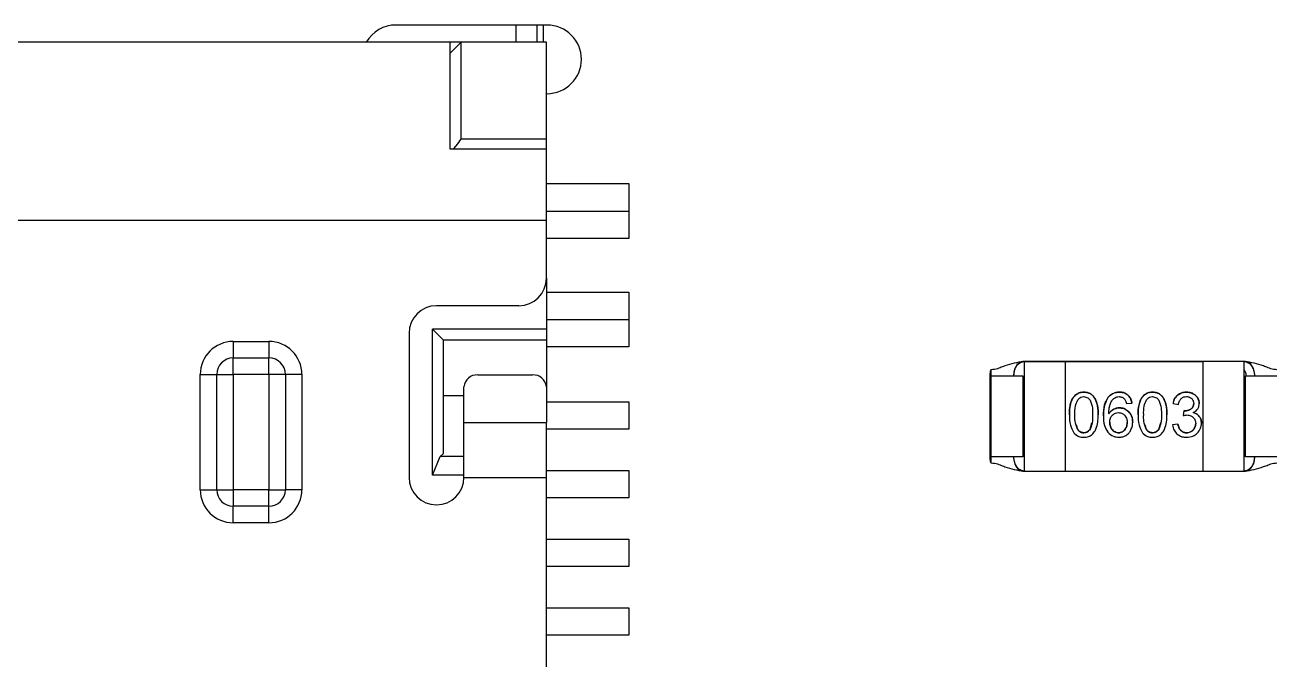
# Model space of a CAD drawing. Header units: millimetres. Extents: x 5 to 292, y 5 to 205.
# Drawn here: x 53.79 to 62.9, y 111.46 to 116.08 of the extents above; entities that cross this region are included whole.
import ezdxf

# ---------------------------------------------------------------- set-up
doc = ezdxf.new("R2010")
doc.units = ezdxf.units.MM

msp = doc.modelspace()

# ---------------------------------------------------------------- linework, layer by layer
at = {"color": 7, "linetype": 'Continuous', "lineweight": 25}
for p, q in [((57.5893, 116.0823), (56.4893, 116.0823)), ((57.3645, 115.9574), (57.3645, 116.0823)), ((57.5145, 116.0823), (57.5145, 115.9574)), ((57.5645, 115.9574), (57.5645, 116.0823)), ((56.8844, 115.9574), (50.2844, 115.9574)), ((56.8844, 115.1774), (56.8844, 115.9574)), ((56.9644, 115.9574), (56.8844, 115.9574)), ((56.8844, 115.8774), (56.9644, 115.9574)), ((56.9644, 115.2497), (56.9644, 115.9574)), ((57.5844, 115.9574), (56.9644, 115.9574)), ((57.5844, 115.2497), (57.5844, 115.9574)), ((57.5844, 115.5823), (57.5893, 115.5823)), ((57.5844, 115.2497), (56.9644, 115.2497)), ((57.5844, 115.1774), (57.5844, 115.2497)), ((57.5844, 115.1774), (56.8844, 115.1774)), ((57.5844, 114.6574), (57.5844, 115.1774)), ((57.5844, 114.9274), (58.1844, 114.9274)), ((58.1844, 114.9274), (58.1844, 114.7274)), ((57.5844, 114.7274), (58.1844, 114.7274)), ((58.1844, 114.7274), (58.1844, 114.5274)), ((57.5844, 114.6574), (50.2844, 114.6574)), ((57.5844, 114.2374), (57.5844, 114.6574)), ((58.1844, 114.5274), (57.5844, 114.5274)), ((57.5844, 114.2374), (57.5844, 113.8674)), ((57.5844, 114.1374), (58.1844, 114.1374)), ((58.1844, 114.1374), (58.1844, 113.9374)), ((57.3844, 114.0374), (56.7844, 114.0374)), ((56.7544, 112.8024), (56.7544, 113.8674)), ((56.7544, 113.8674), (56.8344, 113.7874)), ((57.5844, 113.8674), (56.7544, 113.8674)), ((57.5844, 113.9374), (58.1844, 113.9374)), ((57.5844, 113.8674), (57.5844, 113.7874)), ((58.1844, 113.9374), (58.1844, 113.7374)), ((55.3044, 113.7774), (55.3044, 113.6574)), ((55.3044, 113.7774), (55.5644, 113.7774)), ((55.5644, 113.7774), (55.5644, 113.6574)), ((56.5844, 113.8374), (56.5844, 112.7874)), ((56.8344, 112.9624), (56.8344, 113.7874)), ((57.5844, 113.7874), (56.8344, 113.7874)), ((57.5844, 113.7874), (57.5844, 113.4472)), ((58.1844, 113.7374), (57.5844, 113.7374)), ((55.3044, 113.6574), (55.5644, 113.6574)), ((55.3044, 113.5374), (55.3044, 113.6574)), ((55.5644, 113.5374), (55.5644, 113.6574)), ((61.0644, 113.6321), (61.0598, 113.6321)), ((61.3644, 113.6321), (61.0644, 113.6321)), ((61.0644, 113.6321), (61.0644, 113.6321)), ((61.0644, 113.6321), (61.3644, 113.6321)), ((61.0644, 113.6321), (61.0644, 112.8321)), ((61.3644, 113.6321), (61.3644, 113.6321)), ((61.3644, 112.8321), (61.3644, 113.6321)), ((62.3644, 113.6321), (61.3644, 113.6321)), ((61.3644, 113.6321), (62.3644, 113.6321)), ((62.3644, 113.6321), (62.3644, 112.8321)), ((62.6644, 113.6321), (62.3644, 113.6321)), ((62.3644, 113.6321), (62.3644, 113.6321)), ((62.6644, 113.6321), (62.3644, 113.6321)), ((62.6691, 113.6321), (62.6644, 113.6321)), ((62.6644, 112.8321), (62.6644, 113.6321)), ((62.6644, 113.6321), (62.6644, 113.6321)), ((55.0644, 113.5374), (55.1844, 113.5374)), ((55.0644, 112.6974), (55.0644, 113.5374)), ((55.1844, 112.6974), (55.1844, 113.5374)), ((55.1844, 113.5374), (55.3044, 113.5374)), ((55.3044, 113.5374), (55.3044, 112.6974)), ((55.5644, 113.5374), (55.3044, 113.5374)), ((55.5644, 113.5374), (55.5644, 112.6974)), ((55.6844, 113.5374), (55.5644, 113.5374)), ((55.6844, 113.5374), (55.6844, 112.6974)), ((55.8044, 113.5374), (55.6844, 113.5374)), ((55.8044, 113.5374), (55.8044, 112.6974)), ((57.0844, 113.5338), (57.4844, 113.5338)), ((60.8144, 113.5261), (60.8144, 112.9382)), ((60.8244, 112.9382), (60.8244, 113.5261)), ((60.9855, 113.5261), (60.9887, 113.5261)), ((61.0544, 113.5261), (61.0544, 112.9382)), ((62.6744, 112.9382), (62.6744, 113.5261)), ((62.7402, 113.5261), (62.7433, 113.5261)), ((56.9844, 113.1874), (56.9844, 113.4472)), ((57.5844, 113.4472), (57.5844, 113.1874)), ((56.9844, 113.3824), (56.8344, 113.3824)), ((57.5844, 113.3374), (58.1844, 113.3374)), ((58.1844, 113.3374), (58.1844, 113.1374)), ((61.8086, 113.3251), (61.848, 113.3282)), ((62.1475, 113.3249), (62.187, 113.3178)), ((62.2259, 113.2721), (62.2215, 113.2374)), ((56.9844, 113.1874), (57.5844, 113.1874)), ((56.9844, 112.7874), (56.9844, 113.1874)), ((57.5844, 112.7874), (57.5844, 113.1874)), ((58.1844, 113.1374), (57.5844, 113.1374)), ((61.4413, 113.1693), (61.4517, 113.1382)), ((61.5433, 113.1383), (61.557, 113.1846)), ((61.9418, 113.1693), (61.9522, 113.1382)), ((62.0439, 113.1383), (62.0576, 113.1846)), ((62.1831, 113.1752), (62.1435, 113.1699)), ((56.811, 112.9389), (56.8344, 112.9624)), ((56.7544, 112.8024), (56.811, 112.9389)), ((56.9844, 112.9389), (56.811, 112.9389)), ((60.9887, 112.9382), (60.9855, 112.9382)), ((62.7433, 112.9382), (62.7402, 112.9382)), ((56.9844, 112.8024), (56.7544, 112.8024)), ((56.9844, 112.7874), (57.5844, 112.7874)), ((57.5844, 112.8374), (58.1844, 112.8374)), ((57.5844, 110.1774), (57.5844, 112.7874)), ((58.1844, 112.8374), (58.1844, 112.6374)), ((61.0506, 112.8339), (61.0515, 112.839)), ((61.0644, 112.8321), (61.3644, 112.8321)), ((61.3644, 112.8321), (62.3644, 112.8321)), ((62.3644, 112.8321), (62.6644, 112.8321)), ((62.6774, 112.8391), (62.6782, 112.8339)), ((55.0644, 112.6974), (55.1844, 112.6974)), ((55.1844, 112.6974), (55.3044, 112.6974)), ((55.3044, 112.6974), (55.3044, 112.5774)), ((55.5644, 112.6974), (55.3044, 112.6974)), ((55.5644, 112.5774), (55.5644, 112.6974)), ((55.5644, 112.6974), (55.6844, 112.6974)), ((55.8044, 112.6974), (55.6844, 112.6974)), ((58.1844, 112.6374), (57.5844, 112.6374)), ((55.3044, 112.4574), (55.3044, 112.5774)), ((55.5644, 112.5774), (55.3044, 112.5774)), ((55.5644, 112.4574), (55.5644, 112.5774)), ((55.5644, 112.4574), (55.3044, 112.4574)), ((57.5844, 112.3374), (58.1844, 112.3374)), ((58.1844, 112.3374), (58.1844, 112.1374)), ((58.1844, 112.1374), (57.5844, 112.1374)), ((57.5844, 111.8374), (58.1844, 111.8374)), ((58.1844, 111.8374), (58.1844, 111.6374)), ((58.1844, 111.6374), (57.5844, 111.6374))]:
    msp.add_line(p, q, dxfattribs=at)
for centre, radius, start, end in [((56.4893, 115.8323), 0.25, 90, 149.98079), ((57.5893, 115.8323), 0.25, 270, 90), ((57.3844, 114.2374), 0.2, 270, 0), ((56.7844, 113.8374), 0.2, 90, 180), ((55.3044, 113.5374), 0.24, 90, 180), ((55.5644, 113.5374), 0.24, 0, 90), ((55.3044, 113.5374), 0.12, 90, 180), ((55.5644, 113.5374), 0.12, 0, 90), ((57.0782, 113.4399), 0.094, 86.18874, 175.59805), ((57.4907, 113.4399), 0.094, 4.40195, 93.81126), ((56.7844, 112.7874), 0.2, 180, 0), ((55.3044, 112.6974), 0.24, 180, 270), ((55.3044, 112.6974), 0.12, 180, 270), ((55.5644, 112.6974), 0.24, 270, 0), ((55.5644, 112.6974), 0.12, 270, 0)]:
    msp.add_arc(centre, radius, start, end, dxfattribs=at)
for points, knots in [([(56.9086, 115.1774), (56.9151, 115.1859), (56.9334, 115.2102), (56.9522, 115.2341), (56.9644, 115.2497)], [0, 0, 0, 0, 0.351621, 1, 1, 1, 1]), ([(61.0598, 113.6321), (61.013, 113.6236), (60.9544, 113.6129), (60.8934, 113.5877), (60.8617, 113.5755), (60.8398, 113.5729), (60.8246, 113.571)], [0, 0, 0, 0, 0.583174, 0.729951, 0.812889, 1, 1, 1, 1]), ([(61.0598, 113.6321), (61.0504, 113.6307), (61.0361, 113.6286), (61.0188, 113.6153), (61.0069, 113.6017), (60.9973, 113.5846), (60.988, 113.56), (60.9865, 113.5394), (60.9855, 113.5261)], [0, 0, 0, 0, 0.239451, 0.368432, 0.499926, 0.631636, 0.76056, 1, 1, 1, 1]), ([(60.9887, 113.5261), (60.9897, 113.5394), (60.9913, 113.56), (61.0007, 113.5846), (61.0105, 113.6017), (61.0227, 113.6153), (61.0402, 113.6286), (61.0549, 113.6307), (61.0644, 113.6321)], [0, 0, 0, 0, 0.23944, 0.368364, 0.500074, 0.631568, 0.760549, 1, 1, 1, 1]), ([(61.0644, 113.6321), (61.0636, 113.6321), (61.062, 113.6321), (61.0605, 113.6321), (61.0598, 113.6321)], [0, 0, 0, 0, 0.56, 1, 1, 1, 1]), ([(62.6644, 113.6321), (62.6752, 113.6303), (62.6975, 113.6264), (62.7229, 113.5977), (62.7377, 113.562), (62.7394, 113.5377), (62.7402, 113.5261)], [0, 0, 0, 0, 0.270266, 0.562339, 0.789685, 1, 1, 1, 1]), ([(62.6691, 113.6321), (62.6682, 113.6321), (62.6666, 113.6321), (62.6651, 113.6321), (62.6644, 113.6321)], [0, 0, 0, 0, 0.56, 1, 1, 1, 1]), ([(62.7433, 113.5261), (62.742, 113.5411), (62.7393, 113.5724), (62.7192, 113.6079), (62.6942, 113.6287), (62.6772, 113.631), (62.6691, 113.6321)], [0, 0, 0, 0, 0.270197, 0.562376, 0.789732, 1, 1, 1, 1]), ([(62.9042, 113.571), (62.8889, 113.5729), (62.8667, 113.5756), (62.8348, 113.588), (62.7739, 113.6131), (62.7156, 113.6237), (62.6691, 113.6321)], [0, 0, 0, 0, 0.189709, 0.273153, 0.421313, 1, 1, 1, 1]), ([(60.8244, 113.571), (60.8238, 113.5709), (60.8225, 113.5706), (60.8208, 113.5695), (60.8193, 113.5678), (60.8161, 113.5622), (60.8143, 113.5477), (60.8144, 113.5345), (60.8144, 113.5261)], [0, 0, 0, 0, 0.039858, 0.080626, 0.125652, 0.177466, 0.47696, 1, 1, 1, 1]), ([(60.8244, 113.5261), (60.8244, 113.5338), (60.8244, 113.5494), (60.8244, 113.5638), (60.8244, 113.571)], [0, 0, 0, 0, 0.49999, 1, 1, 1, 1]), ([(60.8246, 113.5261), (60.8395, 113.5261), (60.8692, 113.5261), (60.9119, 113.5261), (60.9519, 113.5261), (60.9743, 113.5261), (60.9855, 113.5261)], [0, 0, 0, 0, 0.249877, 0.499926, 0.750009, 1, 1, 1, 1]), ([(60.9887, 113.5261), (60.9985, 113.5261), (61.0181, 113.5261), (61.0383, 113.5261), (61.0518, 113.5261), (61.0536, 113.5261), (61.0544, 113.5261)], [0, 0, 0, 0, 0.249991, 0.500075, 0.750123, 1, 1, 1, 1]), ([(62.6644, 113.5719), (62.6669, 113.568), (62.6759, 113.5543), (62.6776, 113.5379), (62.6788, 113.5261)], [0, 0, 0, 0, 0.277069, 1, 1, 1, 1]), ([(62.6744, 113.5261), (62.6753, 113.5261), (62.677, 113.5261), (62.6906, 113.5261), (62.7108, 113.5261), (62.7304, 113.5261), (62.7402, 113.5261)], [0, 0, 0, 0, 0.249877, 0.499926, 0.750009, 1, 1, 1, 1]), ([(62.7433, 113.5261), (62.7546, 113.5261), (62.777, 113.5261), (62.817, 113.5261), (62.8597, 113.5261), (62.8894, 113.5261), (62.9042, 113.5261)], [0, 0, 0, 0, 0.249991, 0.500074, 0.750123, 1, 1, 1, 1]), ([(61.4975, 113.4084), (61.4857, 113.4076), (61.4645, 113.4062), (61.4469, 113.3946), (61.4392, 113.3895)], [0, 0, 0, 0, 0.55887, 1, 1, 1, 1]), ([(61.4392, 113.3895), (61.4492, 113.3957), (61.4671, 113.407), (61.4882, 113.4079), (61.4975, 113.4084)], [0, 0, 0, 0, 0.557591, 1, 1, 1, 1]), ([(61.543, 113.3979), (61.5348, 113.4014), (61.5203, 113.4075), (61.5045, 113.4081), (61.4975, 113.4084)], [0, 0, 0, 0, 0.5588132, 1, 1, 1, 1]), ([(61.4975, 113.4084), (61.5064, 113.4079), (61.5222, 113.4071), (61.5366, 113.4007), (61.543, 113.3979)], [0, 0, 0, 0, 0.55941, 1, 1, 1, 1]), ([(61.7566, 113.4084), (61.739, 113.4066), (61.7076, 113.4033), (61.6853, 113.3812), (61.6755, 113.3714)], [0, 0, 0, 0, 0.557391, 1, 1, 1, 1]), ([(61.6755, 113.3714), (61.6883, 113.3834), (61.7114, 113.405), (61.7427, 113.4073), (61.7566, 113.4084)], [0, 0, 0, 0, 0.556389, 1, 1, 1, 1]), ([(61.8189, 113.387), (61.8083, 113.3941), (61.7893, 113.4068), (61.7666, 113.4079), (61.7566, 113.4084)], [0, 0, 0, 0, 0.557302, 1, 1, 1, 1]), ([(61.7566, 113.4084), (61.7693, 113.4075), (61.7921, 113.4059), (61.8107, 113.3928), (61.8189, 113.387)], [0, 0, 0, 0, 0.558751, 1, 1, 1, 1]), ([(61.998, 113.4084), (61.9862, 113.4076), (61.9651, 113.4062), (61.9475, 113.3946), (61.9397, 113.3895)], [0, 0, 0, 0, 0.55887, 1, 1, 1, 1]), ([(61.9397, 113.3895), (61.9497, 113.3957), (61.9677, 113.407), (61.9887, 113.4079), (61.998, 113.4084)], [0, 0, 0, 0, 0.557591, 1, 1, 1, 1]), ([(62.0435, 113.3979), (62.0354, 113.4014), (62.0208, 113.4075), (62.005, 113.4081), (61.998, 113.4084)], [0, 0, 0, 0, 0.558813, 1, 1, 1, 1]), ([(61.998, 113.4084), (62.0069, 113.4079), (62.0227, 113.4071), (62.0372, 113.4007), (62.0435, 113.3979)], [0, 0, 0, 0, 0.5594095, 1, 1, 1, 1]), ([(62.2444, 113.4084), (62.2313, 113.4074), (62.208, 113.4057), (62.1889, 113.3924), (62.1804, 113.3865)], [0, 0, 0, 0, 0.5586368, 1, 1, 1, 1]), ([(62.1804, 113.3865), (62.1913, 113.3937), (62.2108, 113.4066), (62.2341, 113.4078), (62.2444, 113.4084)], [0, 0, 0, 0, 0.557574, 1, 1, 1, 1]), ([(62.2929, 113.397), (62.2842, 113.4007), (62.2686, 113.4073), (62.2518, 113.408), (62.2444, 113.4084)], [0, 0, 0, 0, 0.55907, 1, 1, 1, 1]), ([(62.2444, 113.4084), (62.2538, 113.4078), (62.2707, 113.4068), (62.2861, 113.4), (62.2929, 113.397)], [0, 0, 0, 0, 0.559271, 1, 1, 1, 1]), ([(61.4042, 113.3357), (61.4001, 113.3188), (61.3928, 113.2886), (61.3926, 113.2575), (61.3925, 113.2438)], [0, 0, 0, 0, 0.559316, 1, 1, 1, 1]), ([(61.3925, 113.2438), (61.3927, 113.2612), (61.3932, 113.2923), (61.4009, 113.3225), (61.4042, 113.3357)], [0, 0, 0, 0, 0.5599712, 1, 1, 1, 1]), ([(61.4392, 113.3895), (61.4306, 113.3807), (61.4153, 113.3651), (61.4076, 113.3447), (61.4042, 113.3357)], [0, 0, 0, 0, 0.558315, 1, 1, 1, 1]), ([(61.4042, 113.3357), (61.4087, 113.3471), (61.4167, 113.3675), (61.4323, 113.3827), (61.4392, 113.3895)], [0, 0, 0, 0, 0.559357, 1, 1, 1, 1]), ([(61.4331, 113.2438), (61.4329, 113.2649), (61.4326, 113.3027), (61.4472, 113.3373), (61.4536, 113.3525)], [0, 0, 0, 0, 0.5607449, 1, 1, 1, 1]), ([(61.4536, 113.3525), (61.4601, 113.3599), (61.4719, 113.373), (61.4894, 113.3748), (61.4971, 113.3756)], [0, 0, 0, 0, 0.556637, 1, 1, 1, 1]), ([(61.4971, 113.3756), (61.5075, 113.3739), (61.5263, 113.3707), (61.5381, 113.356), (61.5433, 113.3495)], [0, 0, 0, 0, 0.555102, 1, 1, 1, 1]), ([(61.5753, 113.3678), (61.5703, 113.3746), (61.5614, 113.3866), (61.5486, 113.3945), (61.543, 113.3979)], [0, 0, 0, 0, 0.559158, 1, 1, 1, 1]), ([(61.543, 113.3979), (61.5501, 113.3934), (61.5627, 113.3853), (61.5714, 113.3732), (61.5753, 113.3678)], [0, 0, 0, 0, 0.558929, 1, 1, 1, 1]), ([(61.5433, 113.3495), (61.5504, 113.3304), (61.5632, 113.2963), (61.5623, 113.2599), (61.5619, 113.2438)], [0, 0, 0, 0, 0.557111, 1, 1, 1, 1]), ([(61.5953, 113.3199), (61.5926, 113.3293), (61.5878, 113.3461), (61.5791, 113.3612), (61.5753, 113.3678)], [0, 0, 0, 0, 0.559794, 1, 1, 1, 1]), ([(61.5753, 113.3678), (61.5801, 113.3593), (61.5886, 113.3441), (61.5932, 113.3273), (61.5953, 113.3199)], [0, 0, 0, 0, 0.55945, 1, 1, 1, 1]), ([(61.6025, 113.2438), (61.6024, 113.2581), (61.6022, 113.2837), (61.5974, 113.3089), (61.5953, 113.3199)], [0, 0, 0, 0, 0.560005, 1, 1, 1, 1]), ([(61.5953, 113.3199), (61.5978, 113.3058), (61.6024, 113.2806), (61.6025, 113.255), (61.6025, 113.2438)], [0, 0, 0, 0, 0.559581, 1, 1, 1, 1]), ([(61.6755, 113.3714), (61.6631, 113.3476), (61.641, 113.3049), (61.641, 113.2569), (61.641, 113.2356)], [0, 0, 0, 0, 0.556607, 1, 1, 1, 1]), ([(61.641, 113.2356), (61.6414, 113.2627), (61.642, 113.3109), (61.6653, 113.353), (61.6755, 113.3714)], [0, 0, 0, 0, 0.560298, 1, 1, 1, 1]), ([(61.6803, 113.251), (61.6806, 113.2652), (61.6811, 113.2906), (61.6883, 113.3148), (61.6915, 113.3255)], [0, 0, 0, 0, 0.560059, 1, 1, 1, 1]), ([(61.6915, 113.3255), (61.6955, 113.3341), (61.7027, 113.3493), (61.7154, 113.3604), (61.721, 113.3653)], [0, 0, 0, 0, 0.559371, 1, 1, 1, 1]), ([(61.721, 113.3653), (61.7267, 113.3687), (61.737, 113.3748), (61.7489, 113.3755), (61.7542, 113.3758)], [0, 0, 0, 0, 0.558251, 1, 1, 1, 1]), ([(61.7542, 113.3758), (61.7625, 113.3749), (61.7775, 113.3733), (61.7887, 113.3633), (61.7937, 113.3589)], [0, 0, 0, 0, 0.55747, 1, 1, 1, 1]), ([(61.7937, 113.3589), (61.7976, 113.3531), (61.8046, 113.3427), (61.8074, 113.3305), (61.8086, 113.3251)], [0, 0, 0, 0, 0.558129, 1, 1, 1, 1]), ([(61.848, 113.3282), (61.8455, 113.3406), (61.841, 113.363), (61.8256, 113.3797), (61.8189, 113.387)], [0, 0, 0, 0, 0.558728, 1, 1, 1, 1]), ([(61.8189, 113.387), (61.8272, 113.3775), (61.8422, 113.3603), (61.8462, 113.338), (61.848, 113.3282)], [0, 0, 0, 0, 0.5573, 1, 1, 1, 1]), ([(61.9048, 113.3357), (61.9007, 113.3188), (61.8933, 113.2886), (61.8931, 113.2575), (61.893, 113.2438)], [0, 0, 0, 0, 0.559316, 1, 1, 1, 1]), ([(61.893, 113.2438), (61.8933, 113.2612), (61.8937, 113.2923), (61.9014, 113.3225), (61.9048, 113.3357)], [0, 0, 0, 0, 0.559971, 1, 1, 1, 1]), ([(61.9397, 113.3895), (61.9312, 113.3807), (61.9158, 113.3651), (61.9082, 113.3447), (61.9048, 113.3357)], [0, 0, 0, 0, 0.558315, 1, 1, 1, 1]), ([(61.9048, 113.3357), (61.9093, 113.3471), (61.9173, 113.3675), (61.9328, 113.3827), (61.9397, 113.3895)], [0, 0, 0, 0, 0.559357, 1, 1, 1, 1]), ([(61.9337, 113.2438), (61.9335, 113.2649), (61.9331, 113.3027), (61.9477, 113.3373), (61.9541, 113.3525)], [0, 0, 0, 0, 0.560745, 1, 1, 1, 1]), ([(61.9541, 113.3525), (61.9607, 113.3599), (61.9725, 113.373), (61.9899, 113.3748), (61.9976, 113.3756)], [0, 0, 0, 0, 0.556637, 1, 1, 1, 1]), ([(61.9976, 113.3756), (62.008, 113.3739), (62.0268, 113.3707), (62.0386, 113.356), (62.0439, 113.3495)], [0, 0, 0, 0, 0.555102, 1, 1, 1, 1]), ([(62.0758, 113.3678), (62.0708, 113.3746), (62.0619, 113.3866), (62.0492, 113.3945), (62.0435, 113.3979)], [0, 0, 0, 0, 0.559158, 1, 1, 1, 1]), ([(62.0435, 113.3979), (62.0506, 113.3934), (62.0632, 113.3853), (62.072, 113.3732), (62.0758, 113.3678)], [0, 0, 0, 0, 0.558929, 1, 1, 1, 1]), ([(62.0439, 113.3495), (62.051, 113.3304), (62.0637, 113.2963), (62.0628, 113.2599), (62.0624, 113.2438)], [0, 0, 0, 0, 0.557111, 1, 1, 1, 1]), ([(62.0958, 113.3199), (62.0931, 113.3293), (62.0883, 113.3461), (62.0796, 113.3612), (62.0758, 113.3678)], [0, 0, 0, 0, 0.5597943, 1, 1, 1, 1]), ([(62.0758, 113.3678), (62.0806, 113.3593), (62.0891, 113.3441), (62.0938, 113.3273), (62.0958, 113.3199)], [0, 0, 0, 0, 0.55945, 1, 1, 1, 1]), ([(62.1031, 113.2438), (62.103, 113.2581), (62.1027, 113.2837), (62.0979, 113.3089), (62.0958, 113.3199)], [0, 0, 0, 0, 0.560005, 1, 1, 1, 1]), ([(62.0958, 113.3199), (62.0984, 113.3058), (62.103, 113.2806), (62.103, 113.255), (62.1031, 113.2438)], [0, 0, 0, 0, 0.5595812, 1, 1, 1, 1]), ([(62.1804, 113.3865), (62.1714, 113.3765), (62.1552, 113.3586), (62.1498, 113.3352), (62.1475, 113.3249)], [0, 0, 0, 0, 0.557511, 1, 1, 1, 1]), ([(62.1475, 113.3249), (62.1507, 113.338), (62.1565, 113.3614), (62.1731, 113.3788), (62.1804, 113.3865)], [0, 0, 0, 0, 0.558943, 1, 1, 1, 1]), ([(62.187, 113.3178), (62.1887, 113.3269), (62.1919, 113.343), (62.2022, 113.3557), (62.2068, 113.3613)], [0, 0, 0, 0, 0.559565, 1, 1, 1, 1]), ([(62.2068, 113.3613), (62.2132, 113.3661), (62.2247, 113.3746), (62.239, 113.3754), (62.2452, 113.3758)], [0, 0, 0, 0, 0.557354, 1, 1, 1, 1]), ([(62.2452, 113.3758), (62.2531, 113.3752), (62.2673, 113.3741), (62.2784, 113.3654), (62.2833, 113.3615)], [0, 0, 0, 0, 0.558379, 1, 1, 1, 1]), ([(62.298, 113.3255), (62.2971, 113.3164), (62.2955, 113.3001), (62.2832, 113.2895), (62.2778, 113.2849)], [0, 0, 0, 0, 0.557306, 1, 1, 1, 1]), ([(62.2778, 113.2849), (62.2844, 113.291), (62.2965, 113.3021), (62.2975, 113.3183), (62.298, 113.3255)], [0, 0, 0, 0, 0.554781, 1, 1, 1, 1]), ([(62.2833, 113.3615), (62.288, 113.3556), (62.2966, 113.345), (62.2976, 113.3315), (62.298, 113.3255)], [0, 0, 0, 0, 0.557163, 1, 1, 1, 1]), ([(62.3269, 113.3662), (62.3217, 113.3732), (62.3124, 113.3859), (62.2989, 113.3936), (62.2929, 113.397)], [0, 0, 0, 0, 0.558608, 1, 1, 1, 1]), ([(62.2929, 113.397), (62.3005, 113.3926), (62.3139, 113.3846), (62.3229, 113.3718), (62.3269, 113.3662)], [0, 0, 0, 0, 0.559053, 1, 1, 1, 1]), ([(62.3386, 113.3246), (62.338, 113.3328), (62.3368, 113.3475), (62.3299, 113.3604), (62.3269, 113.3662)], [0, 0, 0, 0, 0.558809, 1, 1, 1, 1]), ([(62.3269, 113.3662), (62.3306, 113.3588), (62.3373, 113.3457), (62.3382, 113.3311), (62.3386, 113.3246)], [0, 0, 0, 0, 0.558988, 1, 1, 1, 1]), ([(62.3274, 113.2866), (62.331, 113.2933), (62.3375, 113.3052), (62.3383, 113.3187), (62.3386, 113.3246)], [0, 0, 0, 0, 0.55868, 1, 1, 1, 1]), ([(61.3925, 113.2438), (61.3927, 113.2178), (61.3932, 113.1715), (61.4148, 113.1307), (61.4243, 113.1128)], [0, 0, 0, 0, 0.5603871, 1, 1, 1, 1]), ([(61.4517, 113.1382), (61.4446, 113.1572), (61.4318, 113.1914), (61.4327, 113.2277), (61.4331, 113.2438)], [0, 0, 0, 0, 0.557129, 1, 1, 1, 1]), ([(61.5619, 113.2438), (61.5622, 113.2233), (61.5628, 113.1869), (61.5493, 113.1531), (61.5433, 113.1383)], [0, 0, 0, 0, 0.560913, 1, 1, 1, 1]), ([(61.5909, 113.1523), (61.595, 113.1691), (61.6022, 113.1992), (61.6024, 113.2301), (61.6025, 113.2438)], [0, 0, 0, 0, 0.559331, 1, 1, 1, 1]), ([(61.641, 113.2356), (61.6413, 113.2117), (61.6417, 113.1689), (61.6629, 113.132), (61.6722, 113.1158)], [0, 0, 0, 0, 0.560405, 1, 1, 1, 1]), ([(61.7153, 113.2833), (61.7076, 113.2785), (61.6939, 113.2699), (61.6845, 113.2568), (61.6803, 113.251)], [0, 0, 0, 0, 0.558753, 1, 1, 1, 1]), ([(61.6803, 113.251), (61.6857, 113.2583), (61.6954, 113.2713), (61.7092, 113.2796), (61.7153, 113.2833)], [0, 0, 0, 0, 0.559248, 1, 1, 1, 1]), ([(61.6865, 113.1893), (61.6873, 113.1997), (61.6886, 113.2185), (61.7001, 113.2332), (61.7052, 113.2397)], [0, 0, 0, 0, 0.558512, 1, 1, 1, 1]), ([(61.7052, 113.2397), (61.7126, 113.2459), (61.7259, 113.2569), (61.7431, 113.2583), (61.7506, 113.2589)], [0, 0, 0, 0, 0.557502, 1, 1, 1, 1]), ([(61.7585, 113.2939), (61.7501, 113.2933), (61.7351, 113.2922), (61.7213, 113.2861), (61.7153, 113.2833)], [0, 0, 0, 0, 0.559124, 1, 1, 1, 1]), ([(61.7153, 113.2833), (61.723, 113.2867), (61.7369, 113.2927), (61.7519, 113.2935), (61.7585, 113.2939)], [0, 0, 0, 0, 0.559211, 1, 1, 1, 1]), ([(61.7506, 113.2589), (61.7602, 113.2579), (61.7772, 113.2562), (61.7899, 113.2448), (61.7955, 113.2397)], [0, 0, 0, 0, 0.557532, 1, 1, 1, 1]), ([(61.8259, 113.2648), (61.8149, 113.274), (61.7953, 113.2907), (61.7698, 113.2929), (61.7585, 113.2939)], [0, 0, 0, 0, 0.557548, 1, 1, 1, 1]), ([(61.7585, 113.2939), (61.7728, 113.2923), (61.7984, 113.2893), (61.8175, 113.2723), (61.8259, 113.2648)], [0, 0, 0, 0, 0.55734, 1, 1, 1, 1]), ([(61.7955, 113.2397), (61.8015, 113.2308), (61.8123, 113.2148), (61.813, 113.1956), (61.8133, 113.1871)], [0, 0, 0, 0, 0.5567507, 1, 1, 1, 1]), ([(61.8537, 113.1895), (61.8525, 113.2051), (61.8504, 113.233), (61.8334, 113.255), (61.8259, 113.2648)], [0, 0, 0, 0, 0.5584639, 1, 1, 1, 1]), ([(61.8259, 113.2648), (61.8351, 113.2522), (61.8515, 113.2296), (61.853, 113.2018), (61.8537, 113.1895)], [0, 0, 0, 0, 0.557071, 1, 1, 1, 1]), ([(61.893, 113.2438), (61.8933, 113.2178), (61.8937, 113.1715), (61.9154, 113.1307), (61.9249, 113.1128)], [0, 0, 0, 0, 0.560387, 1, 1, 1, 1]), ([(61.9522, 113.1382), (61.9451, 113.1572), (61.9324, 113.1914), (61.9333, 113.2277), (61.9337, 113.2438)], [0, 0, 0, 0, 0.557129, 1, 1, 1, 1]), ([(62.0624, 113.2438), (62.0628, 113.2233), (62.0633, 113.1869), (62.0498, 113.1531), (62.0439, 113.1383)], [0, 0, 0, 0, 0.560913, 1, 1, 1, 1]), ([(62.0914, 113.1523), (62.0955, 113.1691), (62.1028, 113.1992), (62.103, 113.2301), (62.1031, 113.2438)], [0, 0, 0, 0, 0.559331, 1, 1, 1, 1]), ([(62.2215, 113.2374), (62.2266, 113.2387), (62.2358, 113.241), (62.2453, 113.2416), (62.2494, 113.2418)], [0, 0, 0, 0, 0.559977, 1, 1, 1, 1]), ([(62.2323, 113.2717), (62.2311, 113.2717), (62.229, 113.2718), (62.2268, 113.272), (62.2259, 113.2721)], [0, 0, 0, 0, 0.559919, 1, 1, 1, 1]), ([(62.2778, 113.2849), (62.2698, 113.2806), (62.2555, 113.273), (62.2394, 113.2721), (62.2323, 113.2717)], [0, 0, 0, 0, 0.558613, 1, 1, 1, 1]), ([(62.2323, 113.2717), (62.2413, 113.2723), (62.2575, 113.2735), (62.2715, 113.2814), (62.2778, 113.2849)], [0, 0, 0, 0, 0.558865, 1, 1, 1, 1]), ([(62.2494, 113.2418), (62.2589, 113.241), (62.2758, 113.2395), (62.2889, 113.2288), (62.2947, 113.2241)], [0, 0, 0, 0, 0.5581204, 1, 1, 1, 1]), ([(62.2942, 113.2594), (62.3015, 113.2632), (62.3145, 113.27), (62.3235, 113.2816), (62.3274, 113.2866)], [0, 0, 0, 0, 0.559253, 1, 1, 1, 1]), ([(62.3386, 113.232), (62.3316, 113.2393), (62.3191, 113.2522), (62.3019, 113.2572), (62.2942, 113.2594)], [0, 0, 0, 0, 0.557694, 1, 1, 1, 1]), ([(62.2942, 113.2594), (62.3039, 113.2564), (62.3211, 113.251), (62.3333, 113.2378), (62.3386, 113.232)], [0, 0, 0, 0, 0.558645, 1, 1, 1, 1]), ([(62.2947, 113.2241), (62.3005, 113.2167), (62.3109, 113.2034), (62.312, 113.1866), (62.3125, 113.1792)], [0, 0, 0, 0, 0.557128, 1, 1, 1, 1]), ([(62.3544, 113.1801), (62.3538, 113.1905), (62.3527, 113.2092), (62.3429, 113.225), (62.3386, 113.232)], [0, 0, 0, 0, 0.559038, 1, 1, 1, 1]), ([(62.3386, 113.232), (62.3439, 113.223), (62.3533, 113.2069), (62.3541, 113.1883), (62.3544, 113.1801)], [0, 0, 0, 0, 0.557779, 1, 1, 1, 1]), ([(61.4975, 113.1119), (61.4872, 113.1137), (61.4685, 113.117), (61.4569, 113.1317), (61.4517, 113.1382)], [0, 0, 0, 0, 0.55493, 1, 1, 1, 1]), ([(61.4517, 113.1382), (61.4585, 113.1301), (61.4707, 113.1156), (61.4893, 113.1131), (61.4975, 113.1119)], [0, 0, 0, 0, 0.5578438, 1, 1, 1, 1]), ([(61.5433, 113.1383), (61.5365, 113.1302), (61.5243, 113.1157), (61.5057, 113.1131), (61.4975, 113.1119)], [0, 0, 0, 0, 0.557861, 1, 1, 1, 1]), ([(61.4975, 113.1119), (61.5079, 113.1138), (61.5265, 113.117), (61.5381, 113.1318), (61.5433, 113.1383)], [0, 0, 0, 0, 0.554884, 1, 1, 1, 1]), ([(61.5561, 113.0984), (61.5646, 113.1072), (61.5799, 113.1228), (61.5875, 113.1432), (61.5909, 113.1523)], [0, 0, 0, 0, 0.558322, 1, 1, 1, 1]), ([(61.6952, 113.1502), (61.6924, 113.1572), (61.6874, 113.1698), (61.6868, 113.1833), (61.6865, 113.1893)], [0, 0, 0, 0, 0.559307, 1, 1, 1, 1]), ([(61.6865, 113.1893), (61.6869, 113.1817), (61.6878, 113.1682), (61.6929, 113.1557), (61.6952, 113.1502)], [0, 0, 0, 0, 0.559284, 1, 1, 1, 1]), ([(61.7194, 113.1217), (61.7138, 113.1261), (61.7037, 113.1339), (61.6978, 113.1452), (61.6952, 113.1502)], [0, 0, 0, 0, 0.558451, 1, 1, 1, 1]), ([(61.6952, 113.1502), (61.6986, 113.1439), (61.7047, 113.1327), (61.7149, 113.1251), (61.7194, 113.1217)], [0, 0, 0, 0, 0.559059, 1, 1, 1, 1]), ([(61.7952, 113.1322), (61.7884, 113.1258), (61.7761, 113.1144), (61.7595, 113.1127), (61.7522, 113.1119)], [0, 0, 0, 0, 0.557723, 1, 1, 1, 1]), ([(61.7522, 113.1119), (61.7614, 113.1132), (61.7781, 113.1154), (61.79, 113.127), (61.7952, 113.1322)], [0, 0, 0, 0, 0.556707, 1, 1, 1, 1]), ([(61.8133, 113.1871), (61.8127, 113.1759), (61.8116, 113.1558), (61.8002, 113.1394), (61.7952, 113.1322)], [0, 0, 0, 0, 0.559132, 1, 1, 1, 1]), ([(61.7952, 113.1322), (61.8013, 113.1415), (61.8123, 113.1583), (61.813, 113.1783), (61.8133, 113.1871)], [0, 0, 0, 0, 0.556906, 1, 1, 1, 1]), ([(61.8047, 113.0933), (61.8129, 113.0993), (61.8277, 113.1102), (61.8367, 113.1261), (61.8406, 113.1331)], [0, 0, 0, 0, 0.558596, 1, 1, 1, 1]), ([(61.8406, 113.1331), (61.8448, 113.1433), (61.8524, 113.1614), (61.8533, 113.1809), (61.8537, 113.1895)], [0, 0, 0, 0, 0.559124, 1, 1, 1, 1]), ([(61.998, 113.1119), (61.9877, 113.1137), (61.9691, 113.117), (61.9574, 113.1317), (61.9522, 113.1382)], [0, 0, 0, 0, 0.55493, 1, 1, 1, 1]), ([(61.9522, 113.1382), (61.959, 113.1301), (61.9712, 113.1156), (61.9898, 113.1131), (61.998, 113.1119)], [0, 0, 0, 0, 0.5578438, 1, 1, 1, 1]), ([(62.0439, 113.1383), (62.0371, 113.1302), (62.0249, 113.1157), (62.0063, 113.1131), (61.998, 113.1119)], [0, 0, 0, 0, 0.557861, 1, 1, 1, 1]), ([(61.998, 113.1119), (62.0084, 113.1138), (62.0271, 113.117), (62.0387, 113.1318), (62.0439, 113.1383)], [0, 0, 0, 0, 0.554884, 1, 1, 1, 1]), ([(62.0566, 113.0984), (62.0651, 113.1072), (62.0804, 113.1228), (62.0881, 113.1432), (62.0914, 113.1523)], [0, 0, 0, 0, 0.558322, 1, 1, 1, 1]), ([(62.1435, 113.1699), (62.1461, 113.156), (62.1508, 113.1311), (62.1679, 113.1126), (62.1755, 113.1045)], [0, 0, 0, 0, 0.558222, 1, 1, 1, 1]), ([(62.2062, 113.1268), (62.1999, 113.1348), (62.1886, 113.1493), (62.1847, 113.1673), (62.1831, 113.1752)], [0, 0, 0, 0, 0.557257, 1, 1, 1, 1]), ([(62.1831, 113.1752), (62.1853, 113.1652), (62.1894, 113.1472), (62.2011, 113.133), (62.2062, 113.1268)], [0, 0, 0, 0, 0.559958, 1, 1, 1, 1]), ([(62.2933, 113.1313), (62.2855, 113.1251), (62.2716, 113.1139), (62.2539, 113.1125), (62.2461, 113.1119)], [0, 0, 0, 0, 0.557451, 1, 1, 1, 1]), ([(62.2461, 113.1119), (62.256, 113.113), (62.2738, 113.1148), (62.2873, 113.1262), (62.2933, 113.1313)], [0, 0, 0, 0, 0.5577085, 1, 1, 1, 1]), ([(62.3125, 113.1792), (62.3115, 113.1692), (62.3098, 113.1512), (62.2983, 113.1374), (62.2933, 113.1313)], [0, 0, 0, 0, 0.5578731, 1, 1, 1, 1]), ([(62.2933, 113.1313), (62.2995, 113.1392), (62.3106, 113.1534), (62.3119, 113.1713), (62.3125, 113.1792)], [0, 0, 0, 0, 0.557365, 1, 1, 1, 1]), ([(62.3237, 113.1085), (62.3335, 113.1202), (62.3512, 113.141), (62.3534, 113.1681), (62.3544, 113.1801)], [0, 0, 0, 0, 0.5574844, 1, 1, 1, 1]), ([(61.4243, 113.1128), (61.4359, 113.1019), (61.4567, 113.0823), (61.485, 113.0803), (61.4975, 113.0794)], [0, 0, 0, 0, 0.55614, 1, 1, 1, 1]), ([(61.4975, 113.0794), (61.5094, 113.0802), (61.5306, 113.0816), (61.5483, 113.0933), (61.5561, 113.0984)], [0, 0, 0, 0, 0.558877, 1, 1, 1, 1]), ([(61.6722, 113.1158), (61.6851, 113.1041), (61.7082, 113.083), (61.7391, 113.0805), (61.7528, 113.0794)], [0, 0, 0, 0, 0.556855, 1, 1, 1, 1]), ([(61.7522, 113.1119), (61.7457, 113.1125), (61.7341, 113.1135), (61.7239, 113.1192), (61.7194, 113.1217)], [0, 0, 0, 0, 0.558638, 1, 1, 1, 1]), ([(61.7194, 113.1217), (61.7252, 113.1186), (61.7355, 113.1131), (61.7471, 113.1123), (61.7522, 113.1119)], [0, 0, 0, 0, 0.559004, 1, 1, 1, 1]), ([(61.7528, 113.0794), (61.763, 113.0801), (61.7813, 113.0812), (61.7975, 113.0896), (61.8047, 113.0933)], [0, 0, 0, 0, 0.559085, 1, 1, 1, 1]), ([(61.9249, 113.1128), (61.9364, 113.1019), (61.9572, 113.0823), (61.9855, 113.0803), (61.998, 113.0794)], [0, 0, 0, 0, 0.55614, 1, 1, 1, 1]), ([(61.998, 113.0794), (62.0099, 113.0802), (62.0312, 113.0816), (62.0488, 113.0933), (62.0566, 113.0984)], [0, 0, 0, 0, 0.558877, 1, 1, 1, 1]), ([(62.1755, 113.1045), (62.1874, 113.0962), (62.2087, 113.0813), (62.2345, 113.0798), (62.2459, 113.0792)], [0, 0, 0, 0, 0.557387, 1, 1, 1, 1]), ([(62.2461, 113.1119), (62.2379, 113.1127), (62.2232, 113.114), (62.2114, 113.1228), (62.2062, 113.1268)], [0, 0, 0, 0, 0.558206, 1, 1, 1, 1]), ([(62.2062, 113.1268), (62.2129, 113.122), (62.225, 113.1133), (62.2396, 113.1124), (62.2461, 113.1119)], [0, 0, 0, 0, 0.557615, 1, 1, 1, 1]), ([(62.2459, 113.0792), (62.262, 113.0805), (62.2909, 113.083), (62.3137, 113.1007), (62.3237, 113.1085)], [0, 0, 0, 0, 0.558278, 1, 1, 1, 1]), ([(60.8144, 112.9382), (60.8145, 112.9323), (60.8145, 112.9229), (60.8151, 112.9096), (60.8169, 112.9006), (60.8205, 112.8954), (60.8227, 112.8938), (60.8239, 112.8935), (60.8244, 112.8933)], [0, 0, 0, 0, 0.367392, 0.580228, 0.833727, 0.922723, 0.961906, 1, 1, 1, 1]), ([(60.8244, 112.8933), (60.8244, 112.9005), (60.8244, 112.9149), (60.8244, 112.9304), (60.8244, 112.9382)], [0, 0, 0, 0, 0.50001, 1, 1, 1, 1]), ([(60.9855, 112.9382), (60.9743, 112.9382), (60.9519, 112.9382), (60.9119, 112.9382), (60.8692, 112.9382), (60.8395, 112.9382), (60.8246, 112.9382)], [0, 0, 0, 0, 0.249991, 0.500074, 0.750123, 1, 1, 1, 1]), ([(60.8246, 112.8933), (60.84, 112.8914), (60.8622, 112.8887), (60.8941, 112.8763), (60.955, 112.8512), (61.0133, 112.8406), (61.0598, 112.8321)], [0, 0, 0, 0, 0.189709, 0.273153, 0.421313, 1, 1, 1, 1]), ([(60.9855, 112.9382), (60.9868, 112.9232), (60.9896, 112.8919), (61.0097, 112.8563), (61.0346, 112.8356), (61.0516, 112.8333), (61.0598, 112.8321)], [0, 0, 0, 0, 0.2701912, 0.5623777, 0.7897365, 1, 1, 1, 1]), ([(61.0544, 112.9382), (61.0536, 112.9382), (61.0518, 112.9382), (61.0383, 112.9382), (61.0181, 112.9382), (60.9985, 112.9382), (60.9887, 112.9382)], [0, 0, 0, 0, 0.249877, 0.499926, 0.750009, 1, 1, 1, 1]), ([(61.0644, 112.8321), (61.0537, 112.834), (61.0314, 112.8379), (61.006, 112.8666), (60.9912, 112.9023), (60.9895, 112.9266), (60.9887, 112.9382)], [0, 0, 0, 0, 0.270263, 0.562341, 0.78969, 1, 1, 1, 1]), ([(62.7402, 112.9382), (62.7392, 112.9249), (62.7376, 112.9043), (62.7281, 112.8797), (62.7184, 112.8626), (62.7062, 112.849), (62.6886, 112.8357), (62.674, 112.8335), (62.6644, 112.8321)], [0, 0, 0, 0, 0.239453, 0.368374, 0.500073, 0.631562, 0.760539, 1, 1, 1, 1]), ([(62.6691, 112.8321), (62.6784, 112.8335), (62.6928, 112.8357), (62.7101, 112.849), (62.722, 112.8626), (62.7316, 112.8797), (62.7408, 112.9043), (62.7424, 112.9249), (62.7433, 112.9382)], [0, 0, 0, 0, 0.239461, 0.368438, 0.499927, 0.631626, 0.760547, 1, 1, 1, 1]), ([(62.6691, 112.8321), (62.7159, 112.8407), (62.7745, 112.8514), (62.8355, 112.8766), (62.8672, 112.8888), (62.8891, 112.8914), (62.9042, 112.8933)], [0, 0, 0, 0, 0.583174, 0.729951, 0.812889, 1, 1, 1, 1]), ([(62.7402, 112.9382), (62.7304, 112.9382), (62.7108, 112.9382), (62.6906, 112.9382), (62.677, 112.9382), (62.6753, 112.9382), (62.6744, 112.9382)], [0, 0, 0, 0, 0.249991, 0.500075, 0.750123, 1, 1, 1, 1]), ([(62.9042, 112.9382), (62.8894, 112.9382), (62.8597, 112.9382), (62.817, 112.9382), (62.777, 112.9382), (62.7546, 112.9382), (62.7433, 112.9382)], [0, 0, 0, 0, 0.249877, 0.499926, 0.750009, 1, 1, 1, 1]), ([(61.0598, 112.8321), (61.0607, 112.8321), (61.0622, 112.8321), (61.0638, 112.8321), (61.0644, 112.8321)], [0, 0, 0, 0, 0.56, 1, 1, 1, 1]), ([(62.6644, 112.8321), (62.6653, 112.8321), (62.6668, 112.8321), (62.6684, 112.8321), (62.6691, 112.8321)], [0, 0, 0, 0, 0.56, 1, 1, 1, 1])]:
    msp.add_open_spline(points, degree=3, knots=knots, dxfattribs=at)
for points in [[(60.8244, 113.5261), (60.8231, 113.5261), (60.8205, 113.5261), (60.8172, 113.5261), (60.8149, 113.5261), (60.8146, 113.5261), (60.8144, 113.5261)], [(60.8144, 112.9382), (60.8146, 112.9382), (60.8149, 112.9382), (60.8172, 112.9382), (60.8205, 112.9382), (60.8231, 112.9382), (60.8244, 112.9382)]]:
    msp.add_open_spline(points, degree=3, dxfattribs=at)

doc.saveas('drawing.dxf')
